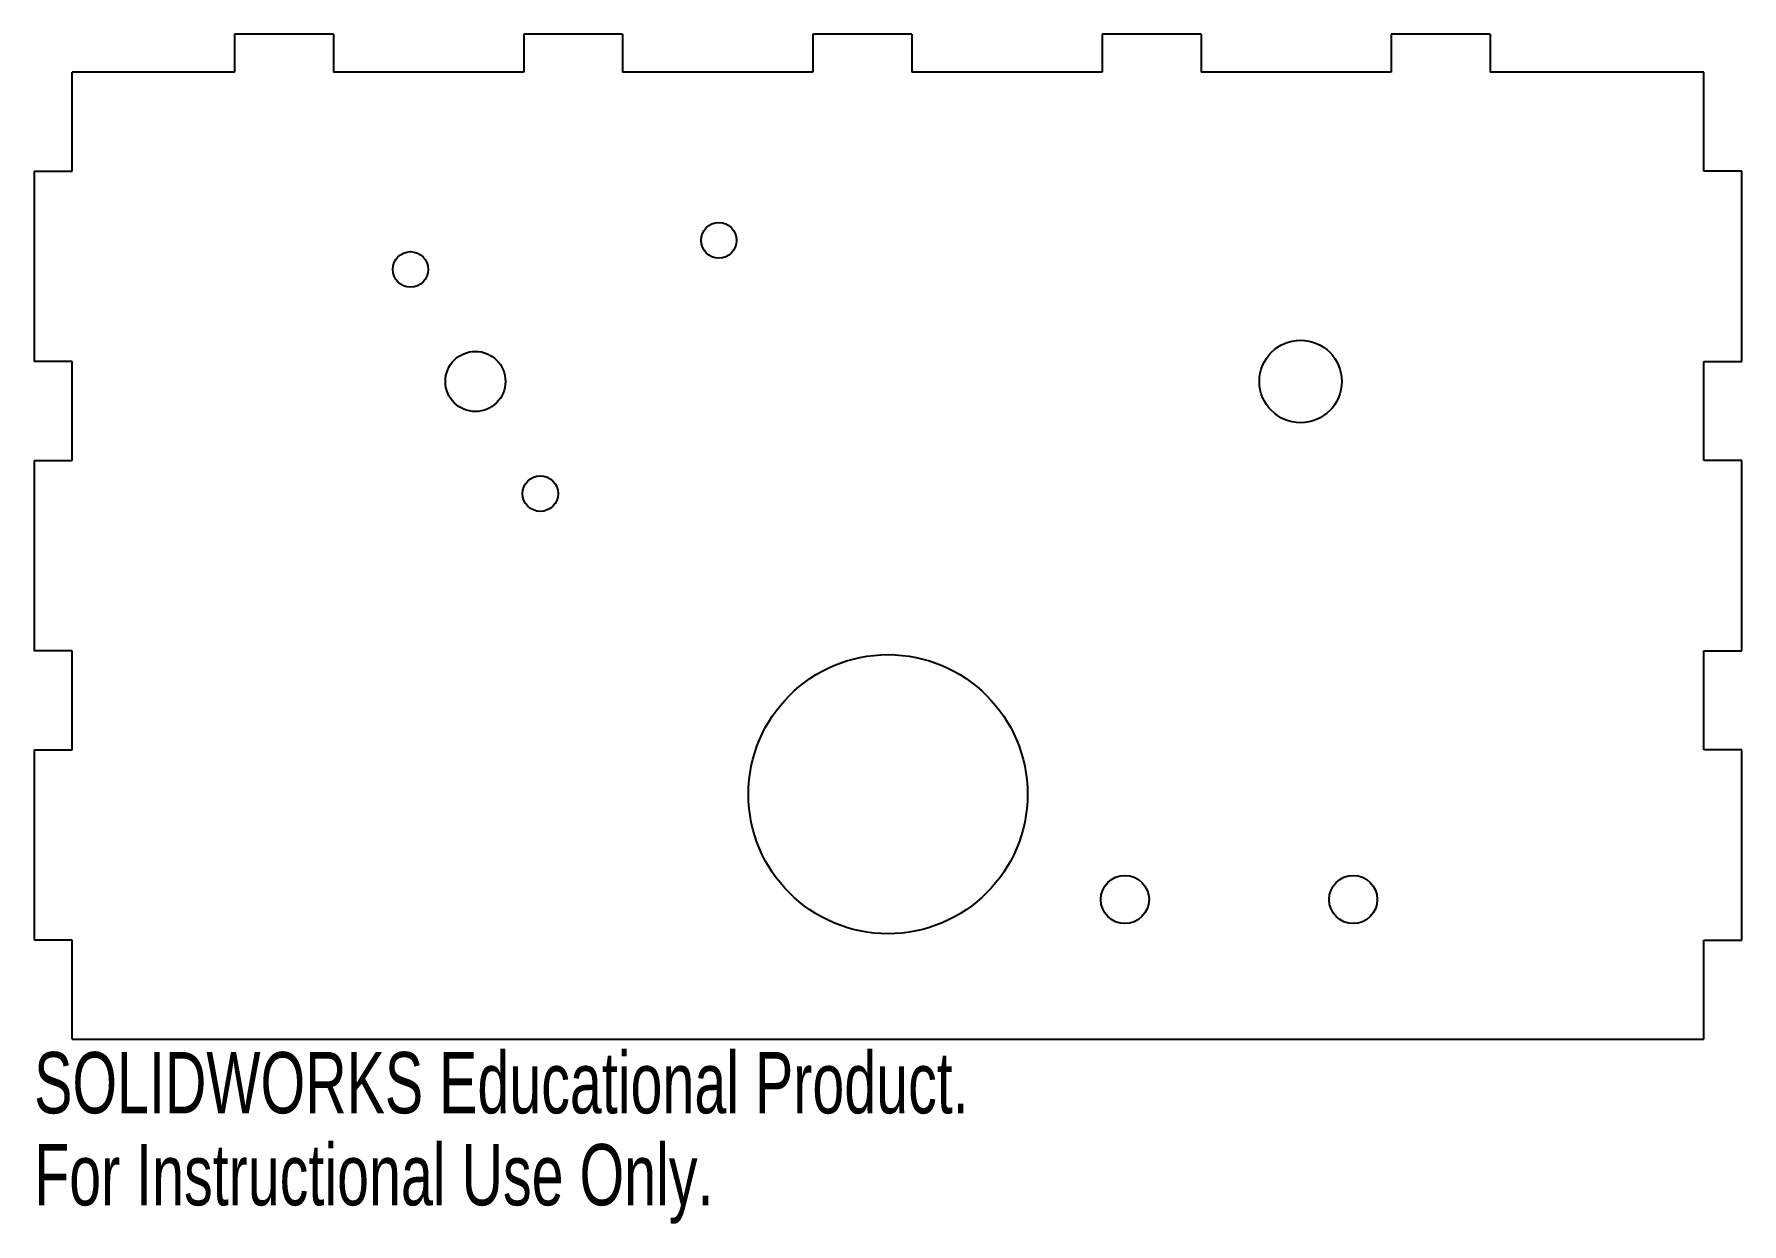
# Model space of a CAD drawing. Header units: millimetres. Extents: x -67 to 67, y -53 to 41.
import ezdxf

# ---------------------------------------------------------------- set-up
doc = ezdxf.new("R2010")
doc.units = ezdxf.units.MM
doc.styles.add('SLDTEXTSTYLE0', font='TXT', dxfattribs={"width": 0.7})

msp = doc.modelspace()

# ---------------------------------------------------------------- linework, layer by layer
at = {"color": 7, "linetype": 'Continuous', "lineweight": 25}
for p, q in [((-51.52, 41.1), (-51.52, 38.1)), ((-43.72, 41.1), (-51.52, 41.1)), ((-43.72, 41.1), (-43.72, 38.1)), ((-28.72, 41.1), (-28.72, 38.1)), ((-20.92, 41.1), (-28.72, 41.1)), ((-20.92, 41.1), (-20.92, 38.1)), ((-5.92, 41.1), (-5.92, 38.1)), ((1.88, 41.1), (-5.92, 41.1)), ((1.88, 41.1), (1.88, 38.1)), ((16.88, 41.1), (16.88, 38.1)), ((24.68, 41.1), (16.88, 41.1)), ((24.68, 41.1), (24.68, 38.1)), ((39.68, 41.1), (39.68, 38.1)), ((47.48, 41.1), (39.68, 41.1)), ((47.48, 41.1), (47.48, 38.1)), ((-64.32, 30.3), (-64.32, 38.1)), ((-51.52, 38.1), (-64.32, 38.1)), ((-28.72, 38.1), (-43.72, 38.1)), ((-5.92, 38.1), (-20.92, 38.1)), ((16.88, 38.1), (1.88, 38.1)), ((39.68, 38.1), (24.68, 38.1)), ((64.32, 38.1), (47.48, 38.1)), ((64.32, 30.3), (64.32, 38.1)), ((-67.32, 30.3), (-67.32, 15.3)), ((-67.32, 30.3), (-64.32, 30.3)), ((67.32, 30.3), (64.32, 30.3)), ((67.32, 15.3), (67.32, 30.3)), ((-64.32, 15.3), (-67.32, 15.3)), ((-64.32, 7.5), (-64.32, 15.3)), ((64.32, 15.3), (67.32, 15.3)), ((64.32, 7.5), (64.32, 15.3)), ((-67.32, 7.5), (-67.32, -7.5)), ((-67.32, 7.5), (-64.32, 7.5)), ((67.32, 7.5), (64.32, 7.5)), ((67.32, -7.5), (67.32, 7.5)), ((-64.32, -7.5), (-67.32, -7.5)), ((-64.32, -15.3), (-64.32, -7.5)), ((64.32, -7.5), (67.32, -7.5)), ((64.32, -15.3), (64.32, -7.5)), ((-67.32, -15.3), (-67.32, -30.3)), ((-67.32, -15.3), (-64.32, -15.3)), ((67.32, -15.3), (64.32, -15.3)), ((67.32, -30.3), (67.32, -15.3)), ((-64.32, -30.3), (-67.32, -30.3)), ((-64.32, -38.1), (-64.32, -30.3)), ((64.32, -30.3), (67.32, -30.3)), ((64.32, -38.1), (64.32, -30.3)), ((-64.32, -38.1), (64.32, -38.1))]:
    msp.add_line(p, q, dxfattribs=at)
for centre, radius in [((-13.34, 24.85), 1.4), ((-37.65, 22.56), 1.4), ((32.53, 13.73), 3.25), ((-32.53, 13.73), 2.37), ((-27.41, 4.89), 1.4), ((0, -18.8), 11), ((18.68, -27.1), 1.9), ((36.68, -27.1), 1.9)]:
    msp.add_circle(centre, radius, dxfattribs=at)

# ---------------------------------------------------------------- texts
at = {"color": 7, "linetype": 'Continuous', "char_height": 4.8336, "attachment_point": 1, "style": 'SLDTEXTSTYLE0'}
for s, insert in [('SOLIDWORKS Educational Product.', (-67.32, -39.12)), ('For Instructional Use Only.', (-67.32, -46.37))]:
    msp.add_mtext(s, dxfattribs=dict(at, insert=insert))

doc.saveas('drawing.dxf')
